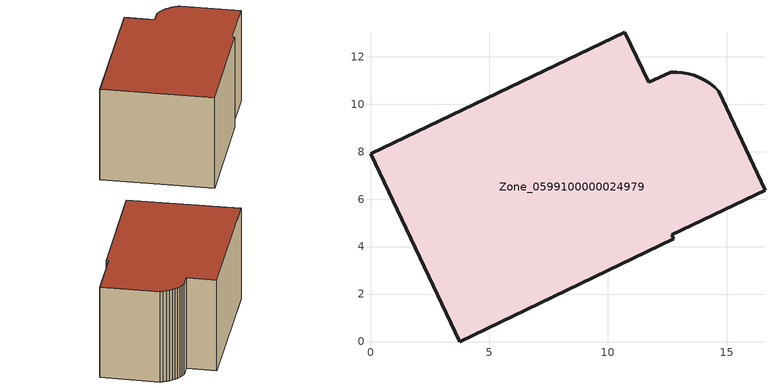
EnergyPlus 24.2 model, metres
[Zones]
Zone_0599100000024979
 floor ground (C_G): 14.3,10.87 14.49,10.72 14.67,10.54 16.62,6.38 12.7,4.5 12.78,4.33 3.76,0 0,7.91 10.71,13.02 11.71,10.91 12.64,11.34 12.89,11.35 13.14,11.32 13.39,11.28 13.63,11.21 13.86,11.12 14.09,11.01 z0
 wall outside (C_F): 13.86,11.12 13.63,11.21 13.39,11.28 13.14,11.32 12.89,11.35 12.64,11.34 11.71,10.91 10.71,13.02 0,7.91 3.76,0 12.78,4.33 12.7,4.5 16.62,6.38 14.67,10.54 14.49,10.72 14.3,10.87 14.09,11.01 13.86,11.12 z0:7.68
 roof outside (C_R): 16.62,6.38 14.67,10.54 14.49,10.72 14.3,10.87 14.09,11.01 13.86,11.12 13.63,11.21 13.39,11.28 13.14,11.32 12.89,11.35 12.64,11.34 11.71,10.91 10.71,13.02 0,7.91 3.76,0 12.78,4.33 12.7,4.5 z7.68
[BUILDING]
Pand.0599100000024979: North Axis=0; Terrain=City; Loads Convergence Tolerance Value=0.04; Temperature Convergence Tolerance Value=0.4; Solar Distribution=FullExterior; Maximum Number of Warmup Days=25; Minimum Number of Warmup Days=1
[Site:Location]
Rotterdam.The.Hague.AP_ZH_NLD Design_Conditions: Latitude=51.96; Longitude=4.45; Time Zone=1; Elevation=-4.5
[SITE:GROUNDTEMPERATURE:BUILDINGSURFACE]
18, 18, 18, 18, 18, 18, 18, 18, 18, 18, 18, 18
[MATERIAL] Thermal Absorptance=0.9; Solar Absorptance=0.7; Visible Absorptance=0.7
Name | Roughness | Thickness | Conductivity | Density | Specific Heat
G.TC.1975-1991 | MediumSmooth | 0.15 | 0.288461 | 540 | 1210
F.TC.1975-1991 | Rough | 0.3 | 0.230769 | 1920 | 840
R.TC.1975-1991 | MediumRough | 0.2 | 0.153846 | 1500 | 1000
[CONSTRUCTION]
C_G: G.TC.1975-1991
C_F: F.TC.1975-1991
C_R: R.TC.1975-1991
[ZONE]
Zone_0599100000024979: Type=1; Multiplier=1; Ceiling Height=Autocalculate; Volume=Autocalculate; Floor Area=autocalculate; Part of Total Floor Area=Yes
[ZONEINFILTRATION:DESIGNFLOWRATE]
Infil_Zone_0599100000024979: Zone or ZoneList or Space or SpaceList=Zone_0599100000024979; Schedule=AlwaysOn; Design Flow Rate Calculation Method=Flow/Area; Flow Rate per Floor Area=0.003; Constant Term Coefficient=1; Temperature Term Coefficient=0; Velocity Term Coefficient=0; Velocity Squared Term Coefficient=0
[HVACTEMPLATE:ZONE:IDEALLOADSAIRSYSTEM]
Zone_0599100000024979: Maximum Heating Supply Air Temperature=50; Minimum Cooling Supply Air Temperature=13; Maximum Heating Supply Air Humidity Ratio=0.0156; Minimum Cooling Supply Air Humidity Ratio=0.0077; Heating Limit=NoLimit; Cooling Limit=NoLimit; Dehumidification Control Type=ConstantSensibleHeatRatio; Cooling Sensible Heat Ratio=0.7; Dehumidification Setpoint=60; Humidification Control Type=None; Humidification Setpoint=30; Outdoor Air Method=None; Outdoor Air Flow Rate per Person=0.00944; Outdoor Air Flow Rate per Zone Floor Area=0; Outdoor Air Flow Rate per Zone=0; Demand Controlled Ventilation Type=None; Outdoor Air Economizer Type=NoEconomizer; Heat Recovery Type=None; Sensible Heat Recovery Effectiveness=0.7; Latent Heat Recovery Effectiveness=0.65
[ZONECONTROL:THERMOSTAT]
ThermostatControl_Zone_0599100000024979: Zone or ZoneList=Zone_0599100000024979; Control Type Schedule=DualSetpointControlType; Control 1=Thermostat_Zone_0599100000024979; Temperature Difference Between Cutout And Setpoint=0
[THERMOSTATSETPOINT:DUALSETPOINT]
Thermostat_Zone_0599100000024979: Heating Setpoint Temperature Schedule=HeatingSetpoint_Zone_0599100000024979; Cooling Setpoint Temperature Schedule=CoolingSetpoint_Zone_0599100000024979
[SCHEDULE:COMPACT]
HeatingSetpoint_Zone_0599100000024979: Through: 12/31, For: AllDays, Until: 24:00, 21
CoolingSetpoint_Zone_0599100000024979: Through: 12/31, For: AllDays, Until: 24:00, 24
DualSetpointControlType: Through: 12/31, For: AllDays, Until: 24:00, 4
AlwaysOn: Through: 12/31, For: AllDays, Until: 24:00, 1
